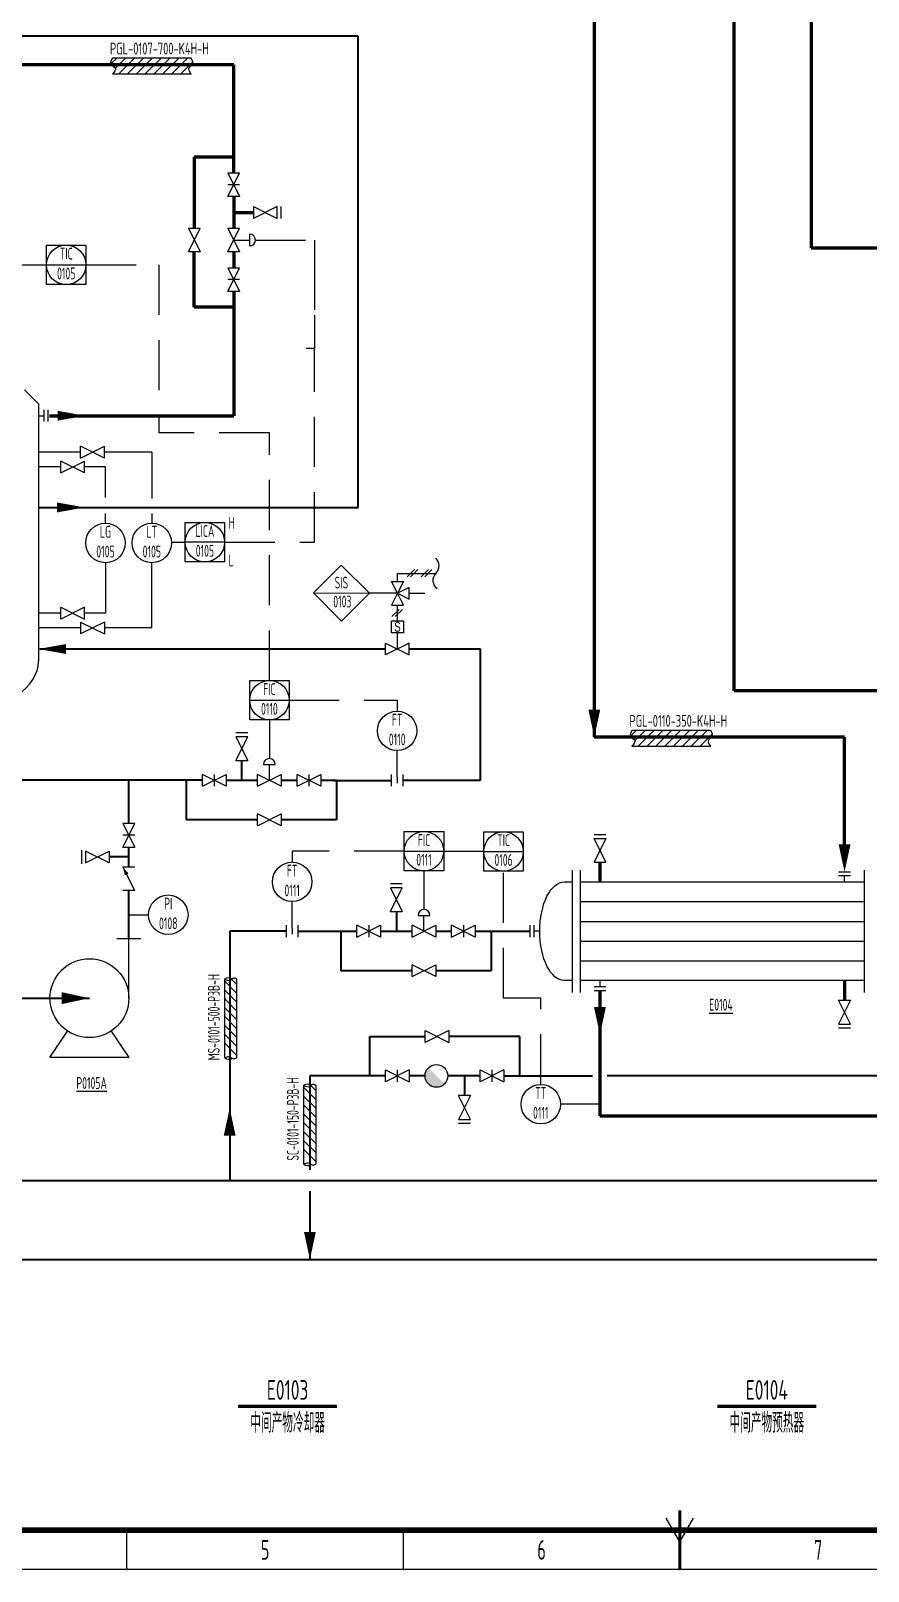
# Model space of a CAD drawing. Header units: millimetres. Extents: x 453 to 7190, y 523 to 4294.
# Drawn here: x 3481.6 to 3693.9, y 2904.8 to 3294.9 of the extents above; entities that cross this region are included whole.
import ezdxf

# ---------------------------------------------------------------- set-up
doc = ezdxf.new("R2010")
doc.units = ezdxf.units.MM
doc.linetypes.add('DASHED', pattern=[19.05, 12.7, -6.35])
for name, color, linetype, lineweight in [('01-主物流线-粗实线', 134, 'Continuous', 80), ('02-次要物流线-中粗线', 30, 'Continuous', 40), ('02-辅助物流线-中粗线', 30, 'Continuous', 40), ('03-设备外轮廓线-细实线', 7, 'Continuous', 25), ('04-设备内部件-细实线', 170, 'Continuous', 25), ('05-图框与标题栏', 7, 'Continuous', 25), ('06-公用工程-中、低压蒸汽与凝水回管', 14, 'Continuous', 40), ('07-箭头', 7, 'Continuous', 25), ('09-文本', 7, 'Continuous', 25), ('09-阀门及管件', 102, 'Continuous', 25), ('10-阀门', 102, 'Continuous', 25), ('11-管道组合号', 50, 'Continuous', 15), ('11-管道组合号 @ 1', 50, 'Continuous', 15), ('12-仪表', 190, 'Continuous', 25), ('12-信号线', 226, 'DASHED', 25), ('12-设备位号线', 7, 'Continuous', 80), ('13-电动气动信号线', 226, 'DASHED', 25), ('14-箭头', 7, 'Continuous', 25), ('15-仪表', 190, 'Continuous', 25), ('16-阀门与管件', 102, 'Continuous', 25), ('A设备轮廓', 7, 'Continuous', 25)]:
    doc.layers.add(name, color=color, linetype=linetype, lineweight=lineweight)
doc.layers.add('TITLE', color=7, linetype='Continuous')
doc.styles.add('3-gbcbig', font='gbenor.shx', dxfattribs={"width": 0.7, "height": 3, "bigfont": 'gbcbig.shx'})
doc.styles.add('5-gbcbig', font='gbenor.shx', dxfattribs={"width": 0.7, "height": 5, "bigfont": 'gbcbig.shx'})
doc.styles.get("Standard").update_dxf_attribs({"font": 'arial.ttf'})
doc.styles.add('头号烷家', font='gbenor.shx', dxfattribs={"width": 0.75, "height": 3, "bigfont": 'gbcbig.shx'})

# ---------------------------------------------------------------- blocks, each defined once
blk = doc.blocks.new('箭头')
at = {"layer": '07-箭头'}
blk.add_lwpolyline([(0, 0, 0, 2.5, 0), (-7, 0, 2.5, 2.5, 0)], format="xyseb", dxfattribs=at)
blk = doc.blocks.new('管道组合号')
at = {"layer": '11-管道组合号', "style": '头号烷家', "width": 0.75}
blk.add_attdef('管道组合号', (-4.3, 3.13), '', height=3, dxfattribs=at)

msp = doc.modelspace()

# ---------------------------------------------------------------- hatches: boundary and pattern name
at = {"layer": '16-阀门与管件'}
msp.add_hatch(color=3, dxfattribs=at).paths.add_polyline_path([(3586.48, 3028.15, -0.197694), (3584.45, 3027.31, -0.669876), (3582.43, 3032.24)])
at = {"layer": 'A设备轮廓', "ltscale": 0.25}
h = msp.add_hatch(dxfattribs=at)
h.set_pattern_fill('ANSI31', color=256, scale=0.5, angle=180, style=0)
h.set_pattern_definition([(225, (5342.2423, 5946.2174), (1.122532, -1.122532), [])])
edge = h.paths.add_edge_path()
edge.add_spline(control_points=[(3502.33, 3287.97), (3502.04, 3287.43), (3501.44, 3286.34), (3503.71, 3285.45), (3502.78, 3284.46), (3502.33, 3283.97)], knot_values=[0, 0, 0, 0, 1.52304, 3.144702, 4.721047, 4.721047, 4.721047, 4.721047], degree=3, periodic=0)
edge.add_line((3502.33, 3283.97), (3522.33, 3283.97))
edge.add_spline(control_points=[(3522.33, 3283.97), (3521.97, 3284.45), (3521.23, 3285.46), (3523.11, 3286.52), (3522.57, 3287.51), (3522.33, 3287.97)], knot_values=[0, 0, 0, 0, 1.52304, 3.144702, 4.487312, 4.487312, 4.487312, 4.487312], degree=3, periodic=0)
edge.add_line((3522.33, 3287.97), (3502.33, 3287.97))
h = msp.add_hatch(dxfattribs=at)
h.set_pattern_fill('ANSI31', color=256, scale=0.5, angle=180, style=0)
h.set_pattern_definition([(225, (5473.911, 5775.9406), (1.122532, -1.122532), [])])
edge = h.paths.add_edge_path()
edge.add_spline(control_points=[(3634, 3117.69), (3633.71, 3117.16), (3633.11, 3116.06), (3635.38, 3115.18), (3634.45, 3114.18), (3634, 3113.69)], knot_values=[0, 0, 0, 0, 1.52304, 3.144702, 4.721047, 4.721047, 4.721047, 4.721047], degree=3, periodic=0)
edge.add_line((3634, 3113.69), (3654, 3113.69))
edge.add_spline(control_points=[(3654, 3113.69), (3653.64, 3114.18), (3652.9, 3115.19), (3654.78, 3116.24), (3654.24, 3117.24), (3654, 3117.69)], knot_values=[0, 0, 0, 0, 1.52304, 3.144702, 4.487312, 4.487312, 4.487312, 4.487312], degree=3, periodic=0)
edge.add_line((3654, 3117.69), (3634, 3117.69))

# ---------------------------------------------------------------- linework, layer by layer
for p, q in [((3483.58, 3197.39), (3485.08, 3197.39)), ((3483.58, 3197.39), (3485.08, 3197.39)), ((3485.08, 3195.89), (3485.08, 3198.89)), ((3485.08, 3195.89), (3485.08, 3198.89)), ((3486.08, 3195.89), (3486.08, 3198.89)), ((3486.08, 3195.89), (3486.08, 3198.89)), ((3689.41, 3081.83), (3686.41, 3081.83)), ((3689.41, 3081.83), (3686.41, 3081.83)), ((3689.41, 3080.83), (3686.41, 3080.83)), ((3689.41, 3080.83), (3686.41, 3080.83)), ((3687.91, 3079.33), (3687.91, 3080.83)), ((3687.91, 3079.33), (3687.91, 3080.83)), ((3608.16, 3068.33), (3608.16, 3065.33)), ((3608.16, 3068.33), (3608.16, 3065.33)), ((3609.16, 3068.33), (3609.16, 3065.33)), ((3609.16, 3068.33), (3609.16, 3065.33)), ((3610.66, 3066.83), (3609.16, 3066.83)), ((3610.66, 3066.83), (3609.16, 3066.83)), ((3530.83, 3034.74), (3530.83, 3054.74)), ((3533.83, 3053.43), (3532.55, 3054.7)), ((3533.83, 3054.74), (3533.83, 3034.74)), ((3533.83, 3051.18), (3530.83, 3054.18)), ((3533.83, 3048.94), (3530.83, 3051.94)), ((3624.41, 3052.83), (3627.41, 3052.83)), ((3624.41, 3052.83), (3627.41, 3052.83)), ((3624.41, 3051.83), (3627.41, 3051.83)), ((3624.41, 3051.83), (3627.41, 3051.83)), ((3625.91, 3054.33), (3625.91, 3052.83)), ((3625.91, 3054.33), (3625.91, 3052.83)), ((3533.83, 3046.69), (3530.83, 3049.69)), ((3533.83, 3044.45), (3530.83, 3047.45)), ((3533.83, 3042.2), (3530.83, 3045.2)), ((3533.83, 3039.96), (3530.83, 3042.96)), ((3533.83, 3037.71), (3530.83, 3040.71)), ((3533.83, 3035.47), (3530.83, 3038.47)), ((3550.88, 3007.81), (3550.88, 3027.81)), ((3553.88, 3026.5), (3552.6, 3027.77)), ((3553.88, 3027.81), (3553.88, 3007.81)), ((3553.88, 3024.25), (3550.88, 3027.25)), ((3553.88, 3022.01), (3550.88, 3025.01)), ((3553.88, 3019.76), (3550.88, 3022.76)), ((3553.88, 3017.52), (3550.88, 3020.52)), ((3553.88, 3015.27), (3550.88, 3018.27)), ((3553.88, 3013.03), (3550.88, 3016.03)), ((3553.88, 3010.78), (3550.88, 3013.78)), ((3553.88, 3008.54), (3550.88, 3011.54))]:
    msp.add_line(p, q)
for centre, radius, start, end in [((3531.67, 3053.65), 1.37, 49.9929, 127.2624), ((3531.81, 3035.89), 1.5, 229.5631, 305.9037), ((3551.72, 3026.72), 1.37, 49.9929, 127.2624), ((3551.86, 3008.96), 1.5, 229.5631, 305.9037)]:
    msp.add_arc(centre, radius, start, end)
for points in [[(3530.83, 3054.74), (3531.31, 3054.39), (3532.23, 3054.23), (3532.95, 3055.2), (3533.66, 3054.92), (3533.83, 3054.74)], [(3550.88, 3027.81), (3551.36, 3027.46), (3552.28, 3027.3), (3553, 3028.28), (3553.7, 3027.99), (3553.88, 3027.81)]]:
    msp.add_open_spline(points, degree=3, knots=[0, 0, 0, 0, 1.367527, 2.619727, 3.553416, 3.553416, 3.553416, 3.553416])
for points in [[(3530.83, 3034.74), (3531.99, 3035.1), (3532.92, 3034.57), (3533.83, 3034.74)], [(3550.88, 3007.81), (3552.04, 3008.18), (3552.97, 3007.64), (3553.88, 3007.81)]]:
    msp.add_spline(points, degree=3)
at = {"layer": '01-主物流线-粗实线'}
for p, q in [((3679.45, 3317.39), (3679.45, 3239.92)), ((3659.89, 3127.71), (3659.89, 3312.78)), ((3624.48, 3304.25), (3624.48, 3115.97)), ((3533.09, 3286.25), (3373.56, 3286.25)), ((3533.09, 3262.87), (3533.09, 3286.25)), ((3533.09, 3262.87), (3523.09, 3262.87)), ((3523.09, 3262.87), (3523.09, 3244.87)), ((3533.09, 3262.87), (3523.09, 3262.87)), ((3523.09, 3262.87), (3523.09, 3244.87)), ((3533.09, 3258.87), (3533.09, 3262.87)), ((3533.09, 3258.87), (3533.09, 3262.87)), ((3533.09, 3252.87), (3533.09, 3244.87)), ((3533.09, 3252.87), (3533.09, 3244.87)), ((3533.09, 3248.87), (3538.09, 3248.87)), ((3533.09, 3248.87), (3538.09, 3248.87)), ((3523.09, 3224.87), (3523.09, 3238.87)), ((3523.09, 3224.87), (3523.09, 3238.87)), ((3533.09, 3238.87), (3533.09, 3234.87)), ((3533.09, 3238.87), (3533.09, 3234.87)), ((3679.45, 3239.92), (3711.96, 3239.92)), ((3679.45, 3239.92), (3711.96, 3239.92)), ((3533.09, 3228.87), (3533.09, 3197.38)), ((3533.09, 3228.87), (3533.09, 3197.38)), ((3533.09, 3224.87), (3523.09, 3224.87)), ((3533.09, 3224.87), (3523.09, 3224.87)), ((3486.37, 3197.39), (3533.09, 3197.38)), ((3486.37, 3197.39), (3533.09, 3197.38)), ((3730.96, 3127.71), (3659.89, 3127.71)), ((3687.91, 3115.97), (3624.48, 3115.97)), ((3687.91, 3088.83), (3687.91, 3115.97)), ((3625.91, 3084.33), (3625.91, 3079.33)), ((3625.91, 3084.33), (3625.91, 3079.33)), ((3625.91, 3051.83), (3625.91, 3020.04)), ((3687.91, 3054.33), (3687.91, 3049.33)), ((3687.91, 3054.33), (3687.91, 3049.33)), ((3625.91, 3020.04), (3743.01, 3020.04))]:
    msp.add_line(p, q, dxfattribs=at)
at = {"layer": '02-次要物流线-中粗线'}
for p, q in [((3536.45, 3293.52), (3358.96, 3293.52)), ((3529.84, 3293.52), (3358.96, 3293.52)), ((3564.64, 3293.52), (3536.45, 3293.52)), ((3564.64, 3293.52), (3536.45, 3293.52)), ((3564.64, 3174.16), (3564.64, 3293.52)), ((3564.64, 3174.16), (3564.64, 3293.52)), ((3483.87, 3174.16), (3564.64, 3174.16)), ((3483.87, 3174.16), (3564.64, 3174.16)), ((3483.97, 3138.31), (3571.58, 3138.31)), ((3483.97, 3138.31), (3571.58, 3138.31)), ((3577.58, 3138.31), (3595.64, 3138.31)), ((3577.58, 3138.31), (3595.64, 3138.31)), ((3595.64, 3105.06), (3595.64, 3138.31)), ((3535.13, 3105.06), (3535.13, 3110.06)), ((3535.13, 3105.06), (3535.13, 3110.06)), ((3525.13, 3105.06), (3521.13, 3105.06)), ((3521.13, 3095.06), (3521.13, 3105.06)), ((3525.13, 3105.06), (3521.13, 3105.06)), ((3521.13, 3095.06), (3521.13, 3105.06)), ((3531.13, 3105.06), (3539.13, 3105.06)), ((3531.13, 3105.06), (3539.13, 3105.06)), ((3545.13, 3105.06), (3549.13, 3105.06)), ((3545.13, 3105.06), (3549.13, 3105.06)), ((3555.13, 3105.06), (3559.13, 3105.06)), ((3555.13, 3105.06), (3559.13, 3105.06)), ((3558.47, 3105.01), (3573.01, 3105.01)), ((3558.47, 3105.01), (3573.01, 3105.01)), ((3559.13, 3105.06), (3559.13, 3095.06)), ((3559.13, 3105.06), (3559.13, 3095.06)), ((3576.01, 3105.06), (3595.64, 3105.06)), ((3576.01, 3105.06), (3595.64, 3105.06)), ((3539.13, 3095.06), (3521.13, 3095.06)), ((3539.13, 3095.06), (3521.13, 3095.06)), ((3559.13, 3095.06), (3545.13, 3095.06)), ((3559.13, 3095.06), (3545.13, 3095.06))]:
    msp.add_line(p, q, dxfattribs=at)
at = {"layer": '02-辅助物流线-中粗线'}
for p, q in [((3521.13, 3105.11), (3455.33, 3105.11)), ((3521.13, 3105.11), (3455.33, 3105.11)), ((3506.5, 3094.13), (3506.5, 3105.06)), ((3506.5, 3094.13), (3506.5, 3105.06)), ((3506.5, 3083.13), (3506.5, 3088.13)), ((3506.5, 3083.13), (3506.5, 3088.13)), ((3506.5, 3085.63), (3501.5, 3085.63)), ((3506.5, 3085.63), (3501.5, 3085.63)), ((3506.5, 3064.88), (3506.5, 3077.13)), ((3506.5, 3064.88), (3506.5, 3077.13)), ((3467.5, 3049.88), (3496.5, 3049.88)), ((3467.5, 3049.88), (3496.5, 3049.88))]:
    msp.add_line(p, q, dxfattribs=at)
at = {"layer": '03-设备外轮廓线-细实线'}
for p, q in [((3480.04, 3203.92), (3483.58, 3200.39)), ((3480.04, 3203.92), (3483.58, 3200.39)), ((3483.58, 3200.39), (3483.58, 3135.2)), ((3483.58, 3200.39), (3483.58, 3135.2)), ((3618.91, 3082.33), (3618.91, 3051.33)), ((3618.91, 3082.33), (3618.91, 3051.33)), ((3620.91, 3082.33), (3620.91, 3051.33)), ((3620.91, 3082.33), (3620.91, 3051.33)), ((3692.91, 3082.33), (3692.91, 3051.33)), ((3692.91, 3082.33), (3692.91, 3051.33)), ((3616.91, 3079.33), (3618.91, 3079.33)), ((3616.91, 3079.33), (3618.91, 3079.33)), ((3620.91, 3079.33), (3692.91, 3079.33)), ((3620.91, 3079.33), (3692.91, 3079.33)), ((3509.5, 3064.88), (3503.5, 3064.88)), ((3509.5, 3064.88), (3503.5, 3064.88)), ((3506.5, 3049.88), (3506.5, 3064.88)), ((3506.5, 3049.88), (3506.5, 3064.88)), ((3618.91, 3054.33), (3616.91, 3054.33)), ((3618.91, 3054.33), (3616.91, 3054.33)), ((3692.91, 3054.33), (3620.91, 3054.33)), ((3692.91, 3054.33), (3620.91, 3054.33)), ((3486.5, 3034.88), (3490.95, 3041.56)), ((3486.5, 3034.88), (3490.95, 3041.56)), ((3502.04, 3041.56), (3506.5, 3034.88)), ((3502.04, 3041.56), (3506.5, 3034.88)), ((3506.5, 3034.88), (3486.5, 3034.88)), ((3506.5, 3034.88), (3486.5, 3034.88))]:
    msp.add_line(p, q, dxfattribs=at)
msp.add_circle((3496.5, 3049.88), 10, dxfattribs=at)
msp.add_circle((3496.5, 3049.88), 10, dxfattribs=at)
msp.add_ellipse((3457.56, 3135.03), major_axis=(26.02, 0.17), ratio=0.540912, start_param=4.959467, end_param=6.283185, dxfattribs=at)
msp.add_ellipse((3457.56, 3135.03), major_axis=(26.02, 0.17), ratio=0.540912, start_param=4.959467, end_param=6.283185, dxfattribs=at)
at = {"layer": '03-设备外轮廓线-细实线', "extrusion": (0, 0, -1)}
msp.add_ellipse((3616.91, 3066.83), major_axis=(0, 12.5), ratio=0.5, start_param=3.141593, end_param=6.283185, dxfattribs=at)
msp.add_ellipse((3616.91, 3066.83), major_axis=(0, 12.5), ratio=0.5, start_param=3.141593, end_param=6.283185, dxfattribs=at)
at = {"layer": '04-设备内部件-细实线'}
for p, q in [((3620.91, 3074.33), (3692.91, 3074.33)), ((3620.91, 3074.33), (3692.91, 3074.33)), ((3620.91, 3069.33), (3692.91, 3069.33)), ((3620.91, 3069.33), (3692.91, 3069.33)), ((3620.91, 3064.33), (3692.91, 3064.33)), ((3620.91, 3064.33), (3692.91, 3064.33)), ((3620.91, 3059.33), (3692.91, 3059.33)), ((3620.91, 3059.33), (3692.91, 3059.33))]:
    msp.add_line(p, q, dxfattribs=at)
at = {"layer": '05-图框与标题栏'}
for p, q in [((3646.17, 2912.16), (3642.7, 2918.16)), ((3646.17, 2912.16), (3642.7, 2918.16)), ((3646.17, 2912.16), (3649.63, 2918.16)), ((3646.17, 2912.16), (3649.63, 2918.16)), ((3506, 2905.16), (3506, 2915.16)), ((3506, 2905.16), (3506, 2915.16)), ((3576.08, 2905.16), (3576.08, 2915.16)), ((3576.08, 2905.16), (3576.08, 2915.16))]:
    msp.add_line(p, q, dxfattribs=at)
at = {"layer": '05-图框与标题栏', "const_width": 1.4}
msp.add_lwpolyline([(3250.67, 3489.16), (3250.67, 2915.16), (4056.67, 2915.16), (4056.67, 3489.16)], close=True, dxfattribs=at)
msp.add_lwpolyline([(3250.67, 3489.16), (3250.67, 2915.16), (4056.67, 2915.16), (4056.67, 3489.16)], close=True, dxfattribs=at)
at = {"layer": '05-图框与标题栏', "const_width": 0.8}
msp.add_lwpolyline([(3646.17, 2905.16), (3646.17, 2920.16)], dxfattribs=at)
msp.add_lwpolyline([(3646.17, 2905.16), (3646.17, 2920.16)], dxfattribs=at)
at = {"layer": '05-图框与标题栏'}
for p in [(3506, 2905.16), (3506, 2905.16), (3576.08, 2905.16), (3576.08, 2905.16), (3646.17, 2905.16), (3646.17, 2905.16)]:
    msp.add_point(p, dxfattribs=at)
at = {"layer": '06-公用工程-中、低压蒸汽与凝水回管'}
for p, q in [((3574.31, 3071.83), (3574.31, 3066.83)), ((3532.06, 3066.83), (3532.06, 3003.69)), ((3546.4, 3066.83), (3532.06, 3066.83)), ((3549.4, 3066.83), (3564.31, 3066.83)), ((3560.31, 3056.83), (3560.31, 3066.83)), ((3570.31, 3066.83), (3578.31, 3066.83)), ((3584.31, 3066.83), (3588.31, 3066.83)), ((3594.31, 3066.83), (3608.16, 3066.83)), ((3598.31, 3066.83), (3598.31, 3056.83)), ((3578.31, 3056.83), (3560.31, 3056.83)), ((3598.31, 3056.83), (3584.31, 3056.83)), ((3567.57, 3030.19), (3567.57, 3040.19)), ((3567.57, 3040.19), (3581.57, 3040.19)), ((3605.57, 3040.19), (3587.57, 3040.19)), ((3605.57, 3030.19), (3605.57, 3040.19)), ((3571.57, 3030.19), (3552.4, 3030.19)), ((3552.4, 3030.19), (3552.4, 3006.44)), ((3581.57, 3030.19), (3577.57, 3030.19)), ((3595.57, 3030.19), (3587.33, 3030.19)), ((3591.57, 3030.19), (3591.57, 3025.19)), ((3601.57, 3030.19), (3623.99, 3030.19)), ((3712.34, 3030.19), (3627.76, 3030.19)), ((3343.02, 3003.69), (3962.08, 3003.69)), ((3552.4, 3000.99), (3552.4, 2983.69)), ((3343.02, 2983.69), (3962.08, 2983.69))]:
    msp.add_line(p, q, dxfattribs=at)
at = {"layer": '09-阀门及管件'}
for p, q in [((3574.58, 3157.42), (3584.24, 3157.42)), ((3574.58, 3157.42), (3584.24, 3157.42)), ((3578.88, 3158.46), (3577.06, 3156.62)), ((3578.88, 3158.46), (3577.06, 3156.62)), ((3579.75, 3158.46), (3577.93, 3156.62)), ((3579.75, 3158.46), (3577.93, 3156.62)), ((3582.46, 3158.46), (3580.63, 3156.62)), ((3582.46, 3158.46), (3580.63, 3156.62)), ((3583.33, 3158.46), (3581.5, 3156.62)), ((3583.33, 3158.46), (3581.5, 3156.62)), ((3577.58, 3152.42), (3581.49, 3152.42)), ((3577.58, 3152.42), (3581.49, 3152.42)), ((3575, 3148.34), (3573.17, 3146.5)), ((3575, 3148.34), (3573.17, 3146.5)), ((3575.87, 3148.34), (3574.04, 3146.5)), ((3575.87, 3148.34), (3574.04, 3146.5))]:
    msp.add_line(p, q, dxfattribs=at)
at = {"layer": '10-阀门'}
for p, q in [((3574.58, 3155.42), (3574.58, 3157.42)), ((3574.58, 3155.42), (3574.58, 3157.42)), ((3574.58, 3145.42), (3574.58, 3149.42)), ((3574.58, 3145.42), (3574.58, 3149.42))]:
    msp.add_line(p, q, dxfattribs=at)
at = {"layer": '12-仪表'}
for p, q in [((3542.13, 3120.33), (3542.13, 3110.56)), ((3542.13, 3120.33), (3542.13, 3110.56)), ((3581.31, 3082.09), (3581.31, 3072.33))]:
    msp.add_line(p, q, dxfattribs=at)
at = {"layer": '12-信号线'}
for p, q in [((3538.59, 3241.87), (3553.59, 3241.87)), ((3538.59, 3241.87), (3548.59, 3241.87)), ((3553.59, 3241.87), (3553.59, 3214.41)), ((3553.59, 3236.87), (3553.59, 3214.41)), ((3553.59, 3214.41), (3551.42, 3214.41)), ((3553.59, 3214.41), (3551.42, 3214.41)), ((3553.59, 3165.35), (3553.59, 3214.41)), ((3542.13, 3193.02), (3514.09, 3193.02)), ((3542.13, 3130.33), (3542.13, 3193.02)), ((3530.78, 3165.35), (3553.59, 3165.35)), ((3574.58, 3152.42), (3567.46, 3152.42)), ((3574.58, 3152.42), (3567.46, 3152.42)), ((3547.13, 3125.33), (3574.51, 3125.33)), ((3547.13, 3125.33), (3574.51, 3125.33)), ((3574.51, 3125.33), (3574.51, 3122.56)), ((3574.51, 3125.33), (3574.51, 3122.56)), ((3576.31, 3087.09), (3547.9, 3087.09)), ((3547.9, 3087.09), (3547.9, 3084.33))]:
    msp.add_line(p, q, dxfattribs=at)
at = {"layer": '12-设备位号线'}
for p, q in [((3559.24, 2946.5), (3534.24, 2946.5)), ((3559.24, 2946.5), (3534.24, 2946.5)), ((3680.71, 2946.5), (3655.71, 2946.5)), ((3680.71, 2946.5), (3655.71, 2946.5))]:
    msp.add_line(p, q, dxfattribs=at)
at = {"layer": '13-电动气动信号线'}
for p, q in [((3479.06, 3235.6), (3485.64, 3235.6)), ((3479.06, 3235.6), (3485.64, 3235.6)), ((3495.64, 3235.6), (3514.09, 3235.6)), ((3495.64, 3235.6), (3514.09, 3235.6)), ((3514.09, 3235.6), (3514.09, 3193.02)), ((3586.31, 3087.09), (3596.49, 3087.09)), ((3601.49, 3049.9), (3601.49, 3082.04)), ((3610.91, 3049.9), (3601.49, 3049.9)), ((3610.91, 3028.03), (3610.91, 3049.9))]:
    msp.add_line(p, q, dxfattribs=at)
at = {"layer": '14-箭头'}
for points in [[(3624.48, 3115.97, 0, 3, 0), (3624.48, 3122.97, 3, 3, 0)], [(3687.91, 3081.83, 0, 3, 0), (3687.91, 3088.83, 3, 3, 0)], [(3687.91, 3081.83, 0, 3, 0), (3687.91, 3088.83, 3, 3, 0)], [(3496.5, 3049.88, 0, 3, 0), (3489.5, 3049.88, 3, 3, 0)], [(3496.5, 3049.88, 0, 3, 0), (3489.5, 3049.88, 3, 3, 0)], [(3625.91, 3040.62, 0, 3, 0), (3625.91, 3047.62, 3, 3, 0)], [(3625.91, 3040.62, 0, 3, 0), (3625.91, 3047.62, 3, 3, 0)], [(3532.06, 3022.05, 0, 3, 0), (3532.06, 3015.05, 3, 3, 0)], [(3552.4, 2983.69, 0, 3, 0), (3552.4, 2990.69, 3, 3, 0)]]:
    msp.add_lwpolyline(points, format="xyseb", dxfattribs=at)
at = {"layer": '15-仪表'}
for p, q in [((3485.64, 3235.6), (3485.64, 3240.6)), ((3485.64, 3240.6), (3495.64, 3240.6)), ((3485.64, 3235.6), (3485.64, 3240.6)), ((3485.64, 3240.6), (3495.64, 3240.6)), ((3495.64, 3240.6), (3495.64, 3230.6)), ((3495.64, 3240.6), (3495.64, 3230.6)), ((3485.64, 3230.6), (3485.64, 3235.6)), ((3485.64, 3235.6), (3495.64, 3235.6)), ((3485.64, 3230.6), (3485.64, 3235.6)), ((3485.64, 3235.6), (3495.64, 3235.6)), ((3495.64, 3230.6), (3485.64, 3230.6)), ((3495.64, 3230.6), (3485.64, 3230.6)), ((3494.29, 3188.14), (3483.58, 3188.14)), ((3512.31, 3188.14), (3500.29, 3188.14)), ((3512.31, 3188.14), (3512.31, 3176.46)), ((3489.27, 3184.41), (3483.58, 3184.41)), ((3500.58, 3184.41), (3495.27, 3184.41)), ((3500.58, 3176.64), (3500.58, 3184.41)), ((3512.31, 3187.18), (3512.31, 3176.46)), ((3500.58, 3170.16), (3500.58, 3172.6)), ((3512.31, 3172.65), (3512.31, 3170.16)), ((3520.78, 3160.35), (3520.78, 3170.35)), ((3520.78, 3170.35), (3530.78, 3170.35)), ((3530.78, 3170.35), (3530.78, 3160.35)), ((3517.31, 3165.35), (3520.78, 3165.35)), ((3530.78, 3165.35), (3520.78, 3165.35)), ((3500.58, 3160.16), (3500.58, 3147.36)), ((3512.31, 3143.63), (3512.31, 3160.16)), ((3530.78, 3160.35), (3520.78, 3160.35)), ((3553.31, 3152.49), (3560.35, 3159.53)), ((3553.31, 3152.49), (3560.35, 3159.53)), ((3560.35, 3159.53), (3567.46, 3152.42)), ((3560.35, 3159.53), (3567.46, 3152.42)), ((3560.42, 3145.39), (3553.31, 3152.49)), ((3553.31, 3152.49), (3567.46, 3152.42)), ((3560.42, 3145.39), (3553.31, 3152.49)), ((3553.31, 3152.49), (3567.46, 3152.42)), ((3567.46, 3152.42), (3560.42, 3145.39)), ((3567.46, 3152.42), (3560.42, 3145.39)), ((3489.27, 3147.36), (3483.58, 3147.36)), ((3500.58, 3147.36), (3495.27, 3147.36)), ((3494.29, 3143.63), (3483.58, 3143.63)), ((3512.31, 3143.63), (3500.29, 3143.63)), ((3537.13, 3125.33), (3537.13, 3130.33)), ((3537.13, 3130.33), (3547.13, 3130.33)), ((3547.13, 3130.33), (3547.13, 3120.33)), ((3537.13, 3120.33), (3537.13, 3125.33)), ((3537.13, 3125.33), (3547.13, 3125.33)), ((3537.13, 3120.33), (3537.13, 3125.33)), ((3537.13, 3125.33), (3547.13, 3125.33)), ((3547.13, 3120.33), (3537.13, 3120.33)), ((3547.13, 3120.33), (3537.13, 3120.33)), ((3574.51, 3105.81), (3574.51, 3112.56)), ((3574.51, 3105.81), (3574.51, 3112.56)), ((3576.31, 3087.09), (3576.31, 3092.09)), ((3576.31, 3092.09), (3586.31, 3092.09)), ((3586.31, 3092.09), (3586.31, 3082.09)), ((3596.49, 3087.04), (3596.49, 3092.04)), ((3596.49, 3092.04), (3606.49, 3092.04)), ((3606.49, 3092.04), (3606.49, 3082.04)), ((3576.31, 3082.09), (3576.31, 3087.09)), ((3576.31, 3087.09), (3586.31, 3087.09)), ((3596.49, 3082.04), (3596.49, 3087.04)), ((3596.49, 3087.04), (3606.49, 3087.04)), ((3586.31, 3082.09), (3576.31, 3082.09)), ((3606.49, 3082.04), (3596.49, 3082.04)), ((3547.9, 3067.58), (3547.9, 3074.33)), ((3506.5, 3071.01), (3511.5, 3071.01)), ((3506.5, 3071.01), (3511.5, 3071.01)), ((3625.91, 3023.03), (3615.91, 3023.03))]:
    msp.add_line(p, q, dxfattribs=at)
for centre in [(3490.64, 3235.6), (3490.64, 3235.6), (3500.58, 3165.16), (3512.31, 3165.16), (3525.78, 3165.35), (3542.13, 3125.33), (3542.13, 3125.33), (3574.51, 3117.56), (3574.51, 3117.56), (3581.31, 3087.09), (3601.49, 3087.04), (3547.9, 3079.33), (3516.5, 3071.01), (3516.5, 3071.01), (3610.91, 3023.03)]:
    msp.add_circle(centre, 5, dxfattribs=at)
at = {"layer": '16-阀门与管件'}
for p, q in [((3531.59, 3258.87), (3534.59, 3258.87)), ((3531.59, 3258.87), (3534.59, 3252.87)), ((3531.59, 3252.87), (3534.59, 3258.87)), ((3531.59, 3258.87), (3534.59, 3258.87)), ((3531.59, 3258.87), (3534.59, 3252.87)), ((3531.59, 3252.87), (3534.59, 3258.87)), ((3534.59, 3255.87), (3531.59, 3255.87)), ((3534.59, 3255.87), (3531.59, 3255.87)), ((3534.59, 3252.87), (3531.59, 3252.87)), ((3534.59, 3252.87), (3531.59, 3252.87)), ((3538.09, 3250.37), (3538.09, 3247.37)), ((3544.09, 3250.37), (3538.09, 3247.37)), ((3538.09, 3250.37), (3544.09, 3247.37)), ((3538.09, 3250.37), (3538.09, 3247.37)), ((3544.09, 3250.37), (3538.09, 3247.37)), ((3538.09, 3250.37), (3544.09, 3247.37)), ((3544.09, 3247.37), (3544.09, 3250.37)), ((3544.09, 3247.37), (3544.09, 3250.37)), ((3545.09, 3247.37), (3545.09, 3250.37)), ((3545.09, 3247.37), (3545.09, 3250.37)), ((3521.59, 3244.87), (3524.59, 3244.87)), ((3521.59, 3244.87), (3524.59, 3238.87)), ((3521.59, 3238.87), (3524.59, 3244.87)), ((3521.59, 3244.87), (3524.59, 3244.87)), ((3521.59, 3244.87), (3524.59, 3238.87)), ((3521.59, 3238.87), (3524.59, 3244.87)), ((3531.59, 3244.87), (3534.59, 3244.87)), ((3531.59, 3244.87), (3534.59, 3238.87)), ((3531.59, 3238.87), (3534.59, 3244.87)), ((3531.59, 3244.87), (3534.59, 3244.87)), ((3531.59, 3244.87), (3534.59, 3238.87)), ((3531.59, 3238.87), (3534.59, 3244.87)), ((3533.09, 3241.87), (3537.09, 3241.87)), ((3533.09, 3241.87), (3537.09, 3241.87)), ((3537.09, 3243.37), (3537.09, 3240.37)), ((3537.09, 3243.37), (3537.09, 3240.37)), ((3524.59, 3238.87), (3521.59, 3238.87)), ((3524.59, 3238.87), (3521.59, 3238.87)), ((3534.59, 3238.87), (3531.59, 3238.87)), ((3534.59, 3238.87), (3531.59, 3238.87)), ((3531.59, 3234.87), (3534.59, 3234.87)), ((3531.59, 3234.87), (3534.59, 3228.87)), ((3531.59, 3228.87), (3534.59, 3234.87)), ((3531.59, 3234.87), (3534.59, 3234.87)), ((3531.59, 3234.87), (3534.59, 3228.87)), ((3531.59, 3228.87), (3534.59, 3234.87)), ((3534.59, 3231.87), (3531.59, 3231.87)), ((3534.59, 3231.87), (3531.59, 3231.87)), ((3534.59, 3228.87), (3531.59, 3228.87)), ((3534.59, 3228.87), (3531.59, 3228.87)), ((3494.29, 3186.64), (3494.29, 3189.64)), ((3494.29, 3186.64), (3500.29, 3189.64)), ((3500.29, 3186.64), (3494.29, 3189.64)), ((3500.29, 3186.64), (3500.29, 3189.64)), ((3489.27, 3182.91), (3489.27, 3185.91)), ((3489.27, 3182.91), (3495.27, 3185.91)), ((3495.27, 3182.91), (3489.27, 3185.91)), ((3495.27, 3182.91), (3495.27, 3185.91)), ((3574.58, 3152.42), (3573.08, 3155.42)), ((3573.08, 3155.42), (3576.08, 3155.42)), ((3574.58, 3152.42), (3573.08, 3155.42)), ((3573.08, 3155.42), (3576.08, 3155.42)), ((3574.58, 3152.42), (3573.08, 3149.42)), ((3574.58, 3152.42), (3573.08, 3149.42)), ((3576.08, 3155.42), (3574.58, 3152.42)), ((3576.08, 3155.42), (3574.58, 3152.42)), ((3577.58, 3153.92), (3574.58, 3152.42)), ((3577.58, 3153.92), (3574.58, 3152.42)), ((3576.08, 3149.42), (3574.58, 3152.42)), ((3574.58, 3152.42), (3577.58, 3150.92)), ((3576.08, 3149.42), (3574.58, 3152.42)), ((3574.58, 3152.42), (3577.58, 3150.92)), ((3577.58, 3150.92), (3577.58, 3153.92)), ((3577.58, 3150.92), (3577.58, 3153.92)), ((3489.27, 3148.86), (3495.27, 3145.86)), ((3495.27, 3148.86), (3489.27, 3145.86)), ((3489.27, 3145.86), (3489.27, 3148.86)), ((3495.27, 3145.86), (3495.27, 3148.86)), ((3573.08, 3149.42), (3576.08, 3149.42)), ((3573.08, 3149.42), (3576.08, 3149.42)), ((3494.29, 3145.13), (3494.29, 3142.13)), ((3494.29, 3145.13), (3500.29, 3142.13)), ((3500.29, 3145.13), (3494.29, 3142.13)), ((3500.29, 3145.13), (3500.29, 3142.13)), ((3573.08, 3145.42), (3576.08, 3145.42)), ((3573.08, 3142.42), (3573.08, 3145.42)), ((3573.08, 3145.42), (3576.08, 3145.42)), ((3573.08, 3142.42), (3573.08, 3145.42)), ((3576.08, 3145.42), (3576.08, 3142.42)), ((3576.08, 3145.42), (3576.08, 3142.42)), ((3576.08, 3142.42), (3573.08, 3142.42)), ((3576.08, 3142.42), (3573.08, 3142.42)), ((3574.58, 3138.31), (3574.58, 3142.42)), ((3574.58, 3138.31), (3574.58, 3142.42)), ((3571.58, 3139.81), (3577.58, 3136.81)), ((3577.58, 3139.81), (3571.58, 3136.81)), ((3571.58, 3136.81), (3571.58, 3139.81)), ((3571.58, 3139.81), (3577.58, 3136.81)), ((3577.58, 3139.81), (3571.58, 3136.81)), ((3571.58, 3136.81), (3571.58, 3139.81)), ((3577.58, 3136.81), (3577.58, 3139.81)), ((3577.58, 3136.81), (3577.58, 3139.81)), ((3536.63, 3117.06), (3533.63, 3117.06)), ((3536.63, 3117.06), (3533.63, 3117.06)), ((3536.63, 3116.06), (3533.63, 3116.06)), ((3533.63, 3116.06), (3536.63, 3110.06)), ((3533.63, 3110.06), (3536.63, 3116.06)), ((3536.63, 3116.06), (3533.63, 3116.06)), ((3533.63, 3116.06), (3536.63, 3110.06)), ((3533.63, 3110.06), (3536.63, 3116.06)), ((3533.63, 3110.06), (3536.63, 3110.06)), ((3533.63, 3110.06), (3536.63, 3110.06)), ((3525.13, 3103.56), (3525.13, 3106.56)), ((3525.13, 3103.56), (3531.13, 3106.56)), ((3531.13, 3103.56), (3525.13, 3106.56)), ((3525.13, 3103.56), (3525.13, 3106.56)), ((3525.13, 3103.56), (3531.13, 3106.56)), ((3531.13, 3103.56), (3525.13, 3106.56)), ((3528.13, 3106.56), (3528.13, 3103.56)), ((3528.13, 3106.56), (3528.13, 3103.56)), ((3531.13, 3106.56), (3531.13, 3103.56)), ((3531.13, 3106.56), (3531.13, 3103.56)), ((3539.13, 3103.56), (3539.13, 3106.56)), ((3539.13, 3103.56), (3545.13, 3106.56)), ((3545.13, 3103.56), (3539.13, 3106.56)), ((3539.13, 3103.56), (3539.13, 3106.56)), ((3539.13, 3103.56), (3545.13, 3106.56)), ((3545.13, 3103.56), (3539.13, 3106.56)), ((3540.63, 3109.06), (3543.63, 3109.06)), ((3540.63, 3109.06), (3543.63, 3109.06)), ((3542.13, 3105.06), (3542.13, 3109.06)), ((3542.13, 3105.06), (3542.13, 3109.06)), ((3545.13, 3106.56), (3545.13, 3103.56)), ((3545.13, 3106.56), (3545.13, 3103.56)), ((3549.13, 3103.56), (3549.13, 3106.56)), ((3549.13, 3103.56), (3555.13, 3106.56)), ((3555.13, 3103.56), (3549.13, 3106.56)), ((3549.13, 3103.56), (3549.13, 3106.56)), ((3549.13, 3103.56), (3555.13, 3106.56)), ((3555.13, 3103.56), (3549.13, 3106.56)), ((3552.13, 3106.56), (3552.13, 3103.56)), ((3552.13, 3106.56), (3552.13, 3103.56)), ((3555.13, 3106.56), (3555.13, 3103.56)), ((3555.13, 3106.56), (3555.13, 3103.56)), ((3573.01, 3106.56), (3573.01, 3103.56)), ((3573.01, 3106.56), (3573.01, 3103.56)), ((3574.51, 3105.81), (3574.51, 3104.31)), ((3574.51, 3105.81), (3574.51, 3104.31)), ((3576.01, 3103.56), (3576.01, 3106.56)), ((3576.01, 3103.56), (3576.01, 3106.56)), ((3505, 3088.13), (3508, 3094.13)), ((3508, 3094.13), (3505, 3094.13)), ((3505, 3094.13), (3508, 3088.13)), ((3505, 3088.13), (3508, 3094.13)), ((3508, 3094.13), (3505, 3094.13)), ((3505, 3094.13), (3508, 3088.13)), ((3539.13, 3093.56), (3539.13, 3096.56)), ((3539.13, 3093.56), (3545.13, 3096.56)), ((3545.13, 3093.56), (3539.13, 3096.56)), ((3539.13, 3093.56), (3539.13, 3096.56)), ((3539.13, 3093.56), (3545.13, 3096.56)), ((3545.13, 3093.56), (3539.13, 3096.56)), ((3545.13, 3096.56), (3545.13, 3093.56)), ((3545.13, 3096.56), (3545.13, 3093.56)), ((3508, 3091.13), (3505, 3091.13)), ((3508, 3091.13), (3505, 3091.13)), ((3624.41, 3091.33), (3627.41, 3091.33)), ((3624.41, 3091.33), (3627.41, 3091.33)), ((3624.41, 3090.33), (3627.41, 3090.33)), ((3627.41, 3084.33), (3624.41, 3090.33)), ((3627.41, 3090.33), (3624.41, 3084.33)), ((3624.41, 3090.33), (3627.41, 3090.33)), ((3627.41, 3084.33), (3624.41, 3090.33)), ((3627.41, 3090.33), (3624.41, 3084.33)), ((3494.5, 3087.39), (3494.5, 3083.93)), ((3494.5, 3087.39), (3494.5, 3083.93)), ((3501.5, 3084.13), (3495.5, 3087.13)), ((3495.5, 3087.13), (3495.5, 3084.13)), ((3495.5, 3084.13), (3501.5, 3087.13)), ((3501.5, 3084.13), (3495.5, 3087.13)), ((3495.5, 3087.13), (3495.5, 3084.13)), ((3495.5, 3084.13), (3501.5, 3087.13)), ((3501.5, 3087.13), (3501.5, 3084.13)), ((3501.5, 3087.13), (3501.5, 3084.13)), ((3505, 3088.13), (3508, 3088.13)), ((3505, 3088.13), (3508, 3088.13)), ((3508, 3077.13), (3505, 3083.13)), ((3505, 3083.13), (3508, 3083.13)), ((3508, 3077.13), (3505, 3083.13)), ((3505, 3083.13), (3508, 3083.13)), ((3624.41, 3084.33), (3627.41, 3084.33)), ((3624.41, 3084.33), (3627.41, 3084.33)), ((3575.81, 3078.83), (3572.81, 3078.83)), ((3508, 3077.13), (3505, 3077.13)), ((3508, 3077.13), (3505, 3077.13)), ((3575.81, 3077.83), (3572.81, 3077.83)), ((3572.81, 3077.83), (3575.81, 3071.83)), ((3572.81, 3071.83), (3575.81, 3077.83)), ((3572.81, 3071.83), (3575.81, 3071.83)), ((3579.81, 3070.83), (3582.81, 3070.83)), ((3581.31, 3066.83), (3581.31, 3070.83)), ((3546.4, 3068.33), (3546.4, 3065.33)), ((3547.9, 3067.58), (3547.9, 3066.08)), ((3549.4, 3065.33), (3549.4, 3068.33)), ((3564.31, 3065.33), (3564.31, 3068.33)), ((3564.31, 3065.33), (3570.31, 3068.33)), ((3570.31, 3065.33), (3564.31, 3068.33)), ((3567.31, 3068.33), (3567.31, 3065.33)), ((3570.31, 3068.33), (3570.31, 3065.33)), ((3578.31, 3065.33), (3578.31, 3068.33)), ((3578.31, 3065.33), (3584.31, 3068.33)), ((3584.31, 3065.33), (3578.31, 3068.33)), ((3584.31, 3068.33), (3584.31, 3065.33)), ((3588.31, 3065.33), (3588.31, 3068.33)), ((3588.31, 3065.33), (3594.31, 3068.33)), ((3594.31, 3065.33), (3588.31, 3068.33)), ((3591.31, 3068.33), (3591.31, 3065.33)), ((3594.31, 3068.33), (3594.31, 3065.33)), ((3578.31, 3055.33), (3578.31, 3058.33)), ((3578.31, 3055.33), (3584.31, 3058.33)), ((3584.31, 3055.33), (3578.31, 3058.33)), ((3584.31, 3058.33), (3584.31, 3055.33)), ((3686.41, 3049.33), (3689.41, 3049.33)), ((3689.41, 3049.33), (3686.41, 3043.33)), ((3689.41, 3043.33), (3686.41, 3049.33)), ((3686.41, 3049.33), (3689.41, 3049.33)), ((3689.41, 3049.33), (3686.41, 3043.33)), ((3689.41, 3043.33), (3686.41, 3049.33)), ((3686.41, 3043.33), (3689.41, 3043.33)), ((3686.41, 3043.33), (3689.41, 3043.33)), ((3581.57, 3038.69), (3581.57, 3041.69)), ((3587.57, 3041.69), (3581.57, 3038.69)), ((3581.57, 3041.69), (3587.57, 3038.69)), ((3587.57, 3041.69), (3587.57, 3038.69)), ((3686.41, 3042.33), (3689.41, 3042.33)), ((3686.41, 3042.33), (3689.41, 3042.33)), ((3571.57, 3028.69), (3571.57, 3031.69)), ((3577.57, 3031.69), (3571.57, 3028.69)), ((3571.57, 3031.69), (3577.57, 3028.69)), ((3574.57, 3028.69), (3574.57, 3031.69)), ((3577.57, 3031.69), (3577.57, 3028.69)), ((3595.57, 3028.69), (3595.57, 3031.69)), ((3601.57, 3031.69), (3595.57, 3028.69)), ((3595.57, 3031.69), (3601.57, 3028.69)), ((3598.57, 3028.69), (3598.57, 3031.69)), ((3601.57, 3031.69), (3601.57, 3028.69)), ((3593.07, 3025.19), (3590.07, 3025.19)), ((3593.07, 3019.19), (3590.07, 3025.19)), ((3593.07, 3025.19), (3590.07, 3019.19)), ((3590.07, 3019.19), (3593.07, 3019.19)), ((3590.07, 3018.19), (3593.07, 3018.19))]:
    msp.add_line(p, q, dxfattribs=at)
at = {"layer": '16-阀门与管件', "color": 3}
msp.add_lwpolyline([(3505.95, 3081.23, 1, 0, 0), (3505, 3083.13, 0, 0, 0)], format="xyseb", dxfattribs=at)
msp.add_lwpolyline([(3505.95, 3081.23, 1, 0, 0), (3505, 3083.13, 0, 0, 0)], format="xyseb", dxfattribs=at)
msp.add_circle((3584.45, 3030.19), 2.88, dxfattribs=at)
at = {"layer": '16-阀门与管件'}
for centre, radius, start, end in [((3537.09, 3241.87), 1.5, 270, 90), ((3537.09, 3241.87), 1.5, 270, 90), ((3582.62, 3159.37), 2.53, 311.0006, 51.0006), ((3582.62, 3159.37), 2.53, 311.0006, 51.0006), ((3586.1, 3155.7), 2.53, 136.0006, 236.0006), ((3586.1, 3155.7), 2.53, 136.0006, 236.0006), ((3542.13, 3109.06), 1.5, 0, 180), ((3542.13, 3109.06), 1.5, 0, 180), ((3581.31, 3070.83), 1.5, 0, 180)]:
    msp.add_arc(centre, radius, start, end, dxfattribs=at)
at = {"layer": 'A设备轮廓', "ltscale": 0.25}
for p, q in [((3522.33, 3287.97), (3502.33, 3287.97)), ((3502.33, 3283.97), (3522.33, 3283.97)), ((3654, 3117.69), (3634, 3117.69)), ((3634, 3113.69), (3654, 3113.69))]:
    msp.add_line(p, q, dxfattribs=at)
for points in [[(3502.33, 3287.97), (3501.95, 3286.49), (3503.1, 3285.34), (3502.33, 3283.97)], [(3522.33, 3283.97), (3521.74, 3285.37), (3522.7, 3286.67), (3522.33, 3287.97)], [(3634, 3117.69), (3633.62, 3116.21), (3634.77, 3115.07), (3634, 3113.69)], [(3654, 3113.69), (3653.4, 3115.09), (3654.37, 3116.4), (3654, 3117.69)]]:
    msp.add_spline(points, degree=3, dxfattribs=at)
at = {"layer": 'TITLE'}
msp.add_line((4066.67, 2905.16), (3225.67, 2905.16), dxfattribs=at)
msp.add_line((4066.67, 2905.16), (3225.67, 2905.16), dxfattribs=at)
msp.add_lwpolyline([(3225.67, 3499.16), (4066.67, 3499.16), (4066.67, 2905.16), (3225.67, 2905.16)], close=True, dxfattribs=at)
msp.add_lwpolyline([(3225.67, 3499.16), (4066.67, 3499.16), (4066.67, 2905.16), (3225.67, 2905.16)], close=True, dxfattribs=at)

# ---------------------------------------------------------------- block references
at = {"layer": '07-箭头'}
msp.add_blockref('箭头', (3495.44, 3197.38), dxfattribs=at)
msp.add_blockref('箭头', (3495.44, 3197.38), dxfattribs=at)
at = {"layer": '07-箭头', "xscale": -1, "rotation": 180}
msp.add_blockref('箭头', (3495.31, 3174.16), dxfattribs=at)
at = {"layer": '07-箭头', "rotation": 180}
msp.add_blockref('箭头', (3483.58, 3138.31), dxfattribs=at)
at = {"layer": '11-管道组合号'}
for p, values in [((3506.03, 3285.74), {'管道组合号': 'PGL-0107-700-K4H-H'}), ((3637.7, 3115.47), {'管道组合号': 'PGL-0110-350-K4H-H'})]:
    msp.add_blockref('管道组合号', p, dxfattribs=at).add_auto_attribs(values)

# ---------------------------------------------------------------- texts
at = {"char_height": 3, "width": 6.4536, "attachment_point": 3, "style": '3-gbcbig'}
for s, insert in [('H', (3533.33, 3171.78)), ('L', (3533.08, 3162.23))]:
    msp.add_mtext(s, dxfattribs=dict(at, insert=insert))
at = {"char_height": 3, "attachment_point": 5, "style": '3-gbcbig'}
for s, insert in [('{\\LE0104}', (3656.59, 3048.22)), ('{\\LP0105A}', (3497.06, 3028.38))]:
    msp.add_mtext_dynamic_manual_height_columns(s, width=12.7249, gutter_width=35, heights=[12.14], dxfattribs=dict(at, insert=insert))
at = {"layer": '05-图框与标题栏', "char_height": 5, "attachment_point": 5, "style": '5-gbcbig'}
for s, insert in [('5', (3541.04, 2910.16)), ('5', (3541.04, 2910.16)), ('6', (3611.12, 2910.16)), ('6', (3611.12, 2910.16)), ('7', (3681.21, 2910.16)), ('7', (3681.21, 2910.16))]:
    msp.add_mtext_dynamic_manual_height_columns(s, width=70.0833, gutter_width=25, heights=[0], dxfattribs=dict(at, insert=insert))
at = {"layer": '09-文本', "char_height": 5, "attachment_point": 5, "style": '5-gbcbig'}
for s, insert in [('{\\W0.75;E0103}\\P{\\A1;\\W0.75;中间产物冷却器}', (3546.74, 2946.47)), ('{\\W0.75;E0104}\\P{\\A1;\\W0.75;中间产物预热器}', (3668.21, 2946.47))]:
    msp.add_mtext_dynamic_manual_height_columns(s, width=59.0038, gutter_width=12.5, heights=[0], dxfattribs=dict(at, insert=insert))
at = {"layer": '11-管道组合号', "insert": (3549.59, 3008.72), "char_height": 3, "attachment_point": 7, "rotation": 90, "style": '3-gbcbig'}
msp.add_mtext_dynamic_manual_height_columns('SC-0101-150-P3B-H', width=21.0765, gutter_width=12.5, heights=[0], dxfattribs=at)
at = {"layer": '11-管道组合号 @ 1', "insert": (3529.54, 3034.15), "char_height": 3, "attachment_point": 7, "rotation": 90, "style": '3-gbcbig'}
msp.add_mtext_dynamic_manual_height_columns('MS-0101-500-P3B-H', width=21.9761, gutter_width=12.5, heights=[3], dxfattribs=at)
at = {"layer": '15-仪表', "color": 0, "style": '3-gbcbig', "width": 0.7}
for s, p in [('SIS', (3558.68, 3153.62)), ('SIS', (3558.68, 3153.62)), ('0103', (3558.32, 3148.82)), ('0103', (3558.32, 3148.82))]:
    msp.add_text(s, height=3, dxfattribs=at).set_placement(p)
at = {"layer": '15-仪表', "ltscale": 10, "char_height": 3, "width": 10, "attachment_point": 5, "style": '3-gbcbig'}
for s, insert in [('{\\C0;TIC\\P0105}', (3490.64, 3235.93)), ('{\\C0;LG\\P0105}', (3500.58, 3165.49)), ('{\\C0;LT\\P0105}', (3512.32, 3165.49)), ('{\\C0;LICA\\P0105}', (3525.79, 3165.68)), ('{\\C0;FIC\\P0110}', (3542.13, 3125.65)), ('{\\C0;FT\\P0110}', (3574.52, 3117.89)), ('{\\C0;FIC\\P0111}', (3581.31, 3087.42)), ('{\\C0;TIC\\P0106}', (3601.49, 3087.37)), ('{\\C0;FT\\P0111}', (3547.9, 3079.66)), ('{\\C0;PI\\P0108}', (3516.5, 3071.33)), ('{\\C0;PI\\P0108}', (3516.5, 3071.33)), ('{\\C0;TT\\P0111}', (3610.91, 3023.36))]:
    msp.add_mtext(s, dxfattribs=dict(at, insert=insert))
at = {"layer": '16-阀门与管件', "color": 3, "insert": (3574.58, 3143.92), "char_height": 2.5, "width": 3, "attachment_point": 5}
msp.add_mtext('{\\W0.7;S}', dxfattribs=at)
msp.add_mtext('{\\W0.7;S}', dxfattribs=at)

doc.saveas('drawing.dxf')
